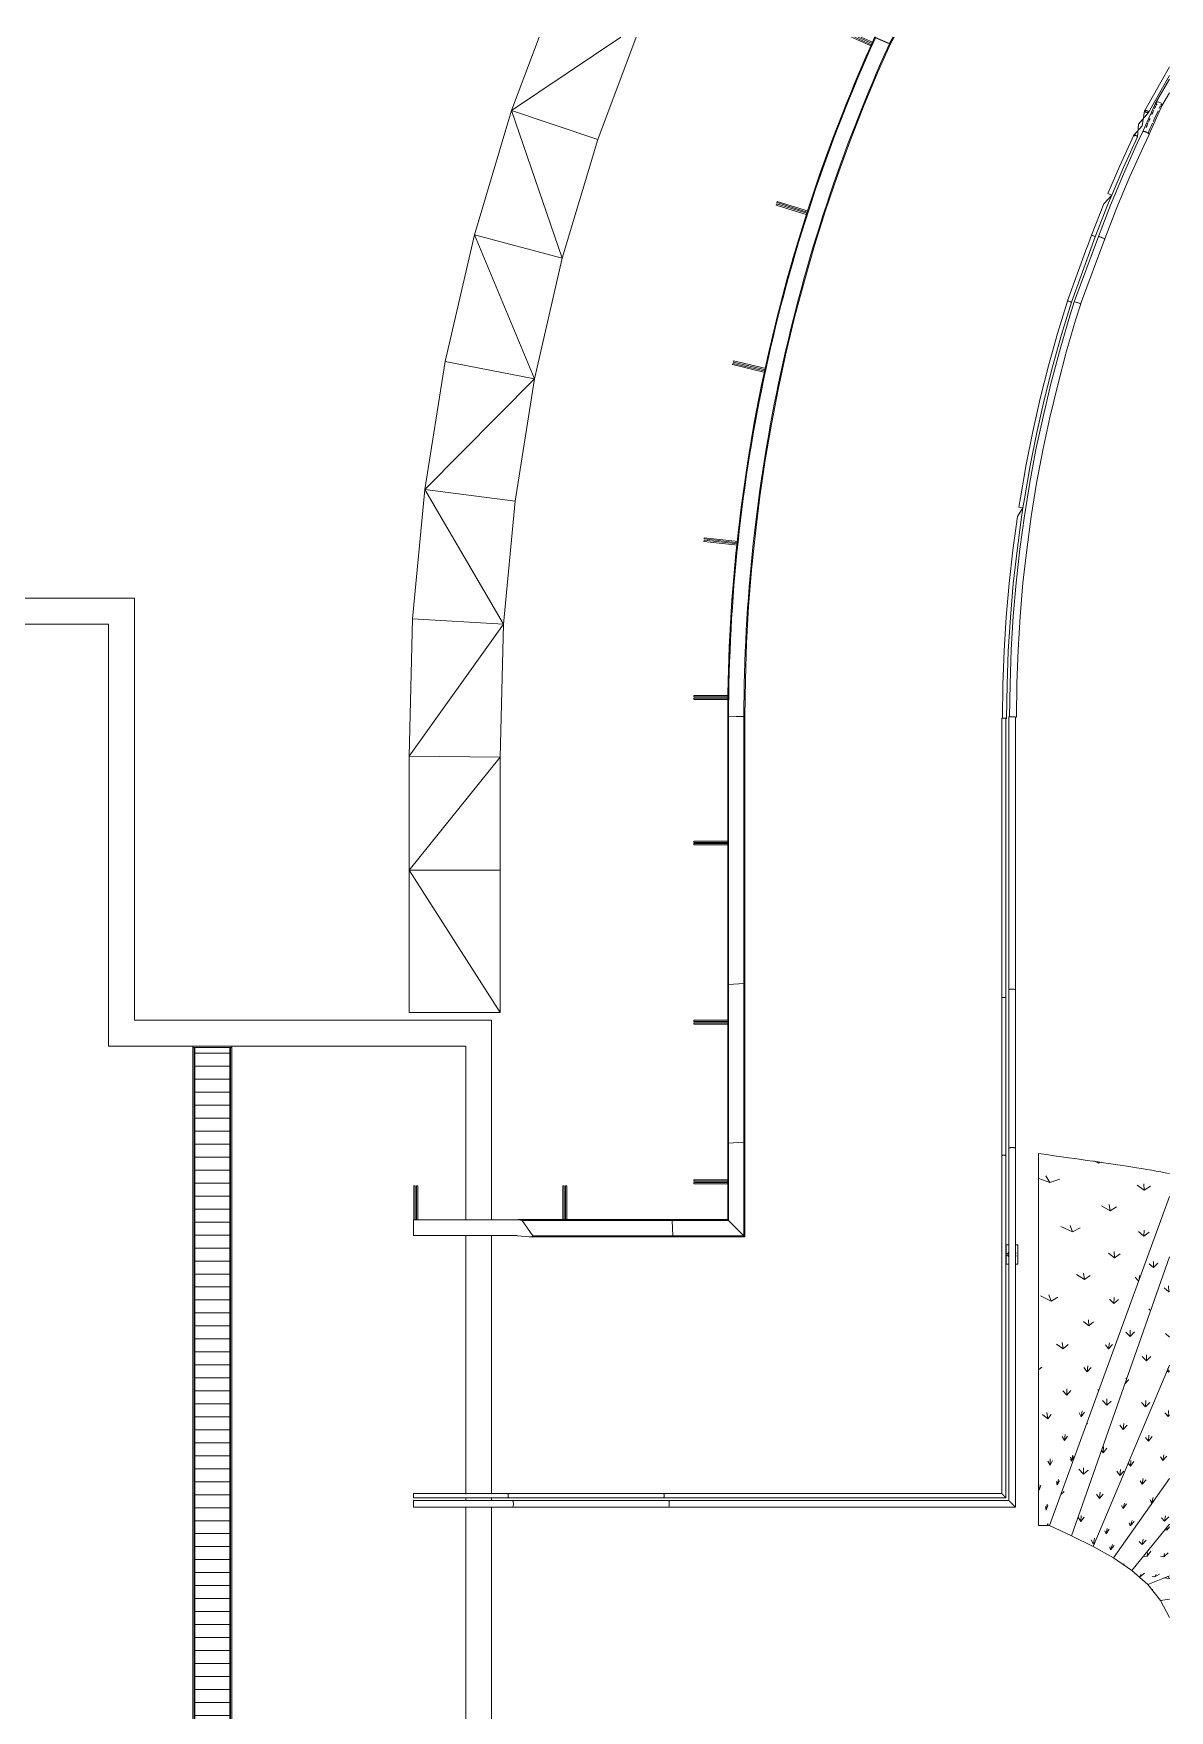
# Model space of a CAD drawing. Header units: millimetres. Extents: x 35540 to 832230, y -10956 to 416550.
# Drawn here: x 164261 to 173004, y 43591 to 56507 of the extents above; entities that cross this region are included whole.
import ezdxf

# ---------------------------------------------------------------- set-up
doc = ezdxf.new("R2010")
doc.units = ezdxf.units.MM
for name, color, linetype, lineweight in [('A-FLOR', 192, 'Continuous', 5), ('A-FLOR-HRAL', 11, 'Continuous', 5), ('A-FLOR-PATT', 8, 'Continuous', 5), ('A-WALL', 113, 'Continuous', 5), ('Q-CASE', 31, 'Continuous', 5)]:
    doc.layers.add(name, color=color, linetype=linetype, lineweight=lineweight)

# ---------------------------------------------------------------- blocks, each defined once
blk = doc.blocks.new('DLN-Surface Channel-S1 - 300x150 _WD_-15637421-1_F U_F_A_')
at = {"layer": 'Q-CASE'}
h = blk.add_hatch(dxfattribs=at)
h.set_pattern_fill('FP_19', color=256, style=0, pattern_type=2)
h.set_pattern_definition([(270, (73747.67, 609.6), (100, 6e-15), [])])
h.paths.add_polyline_path([(21565, -135), (21565, 135), (-21565, 135), (-21565, -135), (20937, -135)], flags=0)
for p, q in [((-21565, 150), (-21565, -150)), ((-21565, 140), (-21565, 150)), ((-21565, 140), (21565, 140)), ((-21565, -135), (-21565, 135)), ((21565, 135), (-21565, 135)), ((-21565, -135), (21565, -135)), ((-21565, -150), (-21565, -140)), ((21565, -140), (-21565, -140))]:
    blk.add_line(p, q, dxfattribs=at)
blk = doc.blocks.new('Railing - Railing-17981983-1_F U_F_A_')
at = {"layer": 'Q-CASE'}
for p, q in [((-30, -600), (40, -600)), ((-30, -600), (-30, -621)), ((30, -621), (30, -615)), ((30, -615), (40, -615)), ((40, -621), (40, -597)), ((50, -597), (50, -621)), ((50, -600), (120, -600)), ((50, -615), (60, -615)), ((60, -615), (60, -621)), ((120, -600), (120, -621)), ((-30, -670), (-30, -690)), ((120, -690), (-30, -690)), ((40, -675), (30, -675)), ((60, -675), (50, -675)), ((120, -670), (120, -690))]:
    blk.add_line(p, q, dxfattribs=at)
blk = doc.blocks.new('Casework 10 - Casework 10-17982864-1_F U_F_A_')
at = {"layer": 'Q-CASE'}
for p, q in [((99256, 56250), (99066, 55914)), ((99151, 55975), (99256, 56155)), ((99051, 55752), (99152, 55977)), ((99099, 55731), (99199, 55955)), ((99156, 55961), (99162, 55960)), ((99197, 55950), (99256, 56051)), ((99018, 55810), (99010, 55712)), ((99018, 55810), (99094, 55900)), ((99047, 55797), (99065, 55913)), ((98981, 55725), (99047, 55797)), ((98783, 55276), (98812, 55263)), ((98523, 54441), (98709, 54944)), ((98572, 54422), (98758, 54926)), ((98622, 54861), (98656, 54954)), ((98652, 54850), (98685, 54942)), ((98472, 54449), (98621, 54860)), ((98502, 54438), (98651, 54849)), ((98525, 54441), (98524, 54440)), ((98097, 52858), (98129, 52853)), ((97966, 51233), (97966, 49078)), ((97998, 49078), (97998, 51233)), ((98019, 51243), (98019, 49140)), ((98072, 49140), (98072, 51243)), ((98019, 49140), (98019, 47920)), ((98072, 47920), (98072, 49140)), ((97966, 49078), (97966, 47863)), ((97998, 47863), (97998, 49078)), ((97966, 47863), (97966, 45261)), ((97998, 45229), (97998, 47863)), ((98019, 47920), (98019, 45208)), ((98072, 45156), (98072, 47920)), ((94164, 45261), (93439, 45261)), ((93439, 45229), (93439, 45261)), ((93439, 45229), (94164, 45229)), ((95364, 45261), (94164, 45261)), ((94164, 45229), (95364, 45229)), ((97966, 45261), (95364, 45261)), ((95364, 45229), (97998, 45229)), ((94202, 45208), (93439, 45208)), ((93439, 45156), (93439, 45208)), ((93439, 45156), (94202, 45156)), ((95402, 45208), (94202, 45208)), ((94202, 45156), (95402, 45156)), ((98019, 45208), (95402, 45208)), ((95402, 45156), (98072, 45156))]:
    blk.add_line(p, q, dxfattribs=at)
at = {"layer": 'Q-CASE', "flags": 128}
for points in [[(99256, 56185), (99094, 55900), (99094, 55899)], [(99164, 55979), (99153, 55978), (99150, 55971), (99156, 55961)], [(99184, 55947), (99194, 55948), (99197, 55954), (99191, 55964)], [(99083, 55913), (99072, 55917), (99066, 55914), (99068, 55908), (99077, 55900)], [(99080, 55899), (99087, 55897), (99094, 55899), (99092, 55906), (99087, 55911)], [(98709, 54944), (98803, 55186), (98903, 55425), (99009, 55662), (99052, 55752)], [(98758, 54926), (98852, 55167), (98952, 55405), (99058, 55641), (99099, 55730)], [(98981, 55725), (98874, 55489), (98783, 55276)], [(99010, 55712), (98903, 55476), (98812, 55263)], [(98656, 54954), (98750, 55196), (98812, 55263)], [(98685, 54942), (98780, 55184), (98812, 55263)], [(98026, 51242), (98029, 51501), (98038, 51760), (98054, 52019), (98077, 52277), (98105, 52535), (98140, 52792), (98182, 53048), (98229, 53302), (98283, 53556), (98343, 53808), (98410, 54059), (98482, 54308), (98523, 54441)], [(98078, 51242), (98081, 51500), (98091, 51759), (98107, 52017), (98129, 52275), (98158, 52531), (98193, 52788), (98234, 53043), (98282, 53297), (98336, 53550), (98396, 53802), (98462, 54052), (98534, 54300), (98573, 54425)], [(98471, 54447), (98395, 54198), (98326, 53948), (98262, 53696), (98205, 53442), (98153, 53187), (98109, 52931), (98097, 52858)], [(98502, 54437), (98426, 54189), (98356, 53939), (98293, 53687), (98236, 53434), (98185, 53179), (98140, 52924), (98129, 52853)], [(98472, 54449), (98477, 54447), (98487, 54443), (98498, 54439), (98502, 54438)], [(98502, 54438), (98498, 54440), (98487, 54444), (98477, 54448), (98472, 54449)], [(97971, 51232), (97974, 51492), (97984, 51752), (98000, 52011), (98022, 52270), (98051, 52528), (98086, 52786), (98129, 52853)], [(98003, 51232), (98006, 51492), (98016, 51751), (98032, 52010), (98054, 52268), (98083, 52526), (98118, 52783), (98129, 52853)]]:
    blk.add_lwpolyline(points, dxfattribs=at)
at = {"layer": 'Q-CASE'}
for centre, major_axis, ratio, start_param, end_param in [((99176, 55966), (-23.8, 11), 0.447129, 5.466905, 6.216604), ((99176, 55966), (-23.8, 11), 0.447129, 0.683117, 0.933017), ((99176, 55966), (-23.8, 11), 0.447129, 4.217406, 5.217005), ((99176, 55966), (-23.8, 11), 0.447129, 2.967908, 3.967507), ((99080, 55907), (-14.5, 6.7), 0.447129, 0.004817, 1.575613), ((99080, 55907), (-14.5, 6.7), 0.447129, 3.931807, 6.288002), ((99080, 55907), (-12.7, 5.9), 0.447129, 0.004817, 1.575613), ((99080, 55907), (-12.7, 5.9), 0.447129, 5.764403, 6.288002), ((99080, 55907), (-12.7, 5.9), 0.447129, 4.979005, 5.502604), ((99080, 55907), (-12.7, 5.9), 0.447129, 1.837412, 2.62281), ((99080, 55907), (-14.5, 6.7), 0.447129, 1.837412, 2.88461), ((99080, 55907), (-14.5, 6.7), 0.447129, 3.146409, 3.670008), ((99080, 55907), (-14.5, 6.7), 0.447129, 3.141652, 3.146409), ((98671, 54948), (-15, 5.6), 0.047455, 0.000531, 0.783854), ((98671, 54948), (-15, 5.6), 0.047455, 6.283166, 6.805231), ((98671, 54948), (-15, 5.6), 0.047455, 3.141573, 6.281633), ((98671, 54948), (-13.1, 4.9), 0.047455, 6.283105, 6.543432), ((98671, 54948), (-15, 5.6), 0.047455, 4.710836, 5.496226), ((98671, 54948), (-15, 5.6), 0.047455, 3.925447, 4.710835), ((98671, 54948), (-15, 5.6), 0.047455, 2.354633, 3.140023), ((98671, 54948), (-15, 5.6), 0.047455, 2.354642, 3.14004), ((98671, 54948), (-13.1, 4.9), 0.047455, 2.616441, 3.14004), ((98671, 54948), (-13.1, 4.9), 0.047455, 3.141512, 3.401839), ((98733, 54935), (-24.5, 9.2), 0.047455, 5.960386, 6.585162), ((98733, 54935), (-24.6, 9.2), 0.047455, 5.460535, 6.460134), ((98733, 54935), (-24.5, 9.2), 0.047455, 5.361145, 5.854326), ((98733, 54935), (-24.6, 9.2), 0.047455, 4.211037, 5.210636), ((98733, 54935), (-24.5, 9.2), 0.047455, 4.710836, 5.023224), ((98733, 54935), (-24.5, 9.2), 0.047455, 4.398449, 4.710831), ((98733, 54935), (-24.5, 9.2), 0.047455, 2.836511, 4.060527), ((98733, 54935), (-24.6, 9.2), 0.047455, 2.961538, 3.961137), ((98487, 54442), (-15.2, 4.9), 0.047453, 0.007322, 0.530921), ((98487, 54442), (-15.2, 4.9), 0.047453, 3.148915, 6.283274), ((98487, 54442), (-15.2, 4.9), 0.047453, 2.625316, 3.141681), ((98548, 54433), (-25, 8), 0.047453, 5.46941, 6.469009), ((98548, 54433), (-25, 8), 0.047453, 4.219912, 5.21951), ((98548, 54433), (-25, 8), 0.047453, 3.220313, 3.970012), ((97982, 51233), (16, 0), 0.048181, 1.308997, 3.141593), ((97987, 51232), (-16, 0), 0.047433, 3.141504, 4.966866), ((97987, 51232), (-14, 0), 0.047433, 3.141504, 3.919669), ((97987, 51232), (-16, 0), 0.047433, 2.348872, 3.134271), ((97987, 51232), (-14, 0), 0.047433, 2.610672, 3.134271), ((98045, 51243), (26.2, 0), 0.048181, 1.570796, 3.141593), ((98052, 51242), (-26.2, 0), 0.047433, 2.45597, 4.954967)]:
    blk.add_ellipse(centre, major_axis=major_axis, ratio=ratio, start_param=start_param, end_param=end_param, dxfattribs=at)
for points in [[(99157, 55964), (99152, 55952), (99146, 55940), (99141, 55928)], [(99177, 55931), (99180, 55938), (99183, 55944), (99186, 55951)], [(99091, 55817), (99086, 55805), (99081, 55794), (99076, 55782)], [(99092, 55740), (99103, 55766), (99114, 55792), (99126, 55818)], [(99107, 55852), (99103, 55843), (99098, 55833), (99094, 55824)], [(99135, 55916), (99130, 55904), (99125, 55893), (99120, 55882)], [(99007, 55716), (99008, 55715), (99010, 55713), (99010, 55712), (99010, 55712)], [(99007, 55712), (99007, 55712), (99008, 55712), (99008, 55713)], [(99008, 55712), (99008, 55712), (99007, 55712), (99007, 55712)], [(99008, 55713), (99008, 55713), (99008, 55713), (99008, 55714)], [(99008, 55714), (99008, 55713), (99008, 55713), (99008, 55712)]]:
    blk.add_open_spline(points, degree=3, dxfattribs=at)
for points, knots in [([(99130, 55827), (99132, 55831), (99145, 55860), (99158, 55889), (99169, 55913)], [-0.5631908, -0.5631908, -0.5631908, -0.5631908, -0.5, -0.1715966, -0.1715966, -0.1715966, -0.1715966]), ([(98984, 55720), (98983, 55720), (98982, 55722), (98981, 55723), (98980, 55724), (98981, 55725)], [-0.2572362, -0.2572362, -0.2572362, -0.2572362, -0.2222222, -0.1111111, 0, 0, 0, 0]), ([(98981, 55725), (98981, 55725), (98982, 55726), (98984, 55726), (98986, 55726), (98987, 55725), (98988, 55725), (98990, 55725), (98993, 55724), (98996, 55723), (98998, 55722), (98999, 55721), (98999, 55721)], [-1, -1, -1, -1, -0.8611111, -0.7916667, -0.7569444, -0.7222222, -0.6875, -0.6527778, -0.5833333, -0.5138889, -0.4791667, -0.4444444, -0.4444444, -0.4444444, -0.4444444]), ([(99010, 55712), (99010, 55712), (99010, 55713), (99008, 55715), (99007, 55716), (99006, 55717), (99005, 55718), (99003, 55719), (99001, 55720), (98999, 55721), (98998, 55722), (98996, 55722), (98994, 55723), (98992, 55724), (98989, 55725), (98987, 55725), (98984, 55726), (98982, 55726), (98981, 55725), (98981, 55725)], [-1, -1, -1, -1, -0.8611111, -0.7916667, -0.7569444, -0.7222222, -0.6875, -0.6527778, -0.5833333, -0.5486111, -0.5138889, -0.4791667, -0.4444444, -0.3888889, -0.3333333, -0.2777778, -0.2222222, -0.1111111, -0.0006998, -0.0006998, -0.0006998, -0.0006998]), ([(98981, 55725), (98981, 55724), (98981, 55723), (98982, 55721), (98983, 55721), (98984, 55720), (98984, 55720)], [-1, -1, -1, -1, -0.8611111, -0.7916667, -0.7569444, -0.7482606, -0.7482606, -0.7482606, -0.7482606]), ([(98990, 55724), (98989, 55724), (98988, 55725), (98986, 55725), (98983, 55725), (98983, 55724), (98982, 55724)], [-0.3333333, -0.3333333, -0.3333333, -0.3333333, -0.2777778, -0.2222222, -0.1111111, 0, 0, 0, 0]), ([(98982, 55724), (98982, 55724), (98982, 55723), (98984, 55721), (98985, 55720), (98986, 55720), (98987, 55719), (98987, 55719), (98987, 55718)], [-1, -1, -1, -1, -0.8611111, -0.7916667, -0.7569444, -0.7222222, -0.6875, -0.6666667, -0.6666667, -0.6666667, -0.6666667]), ([(98988, 55718), (98987, 55719), (98986, 55719), (98984, 55721), (98983, 55723), (98982, 55724), (98983, 55724)], [-0.3333333, -0.3333333, -0.3333333, -0.3333333, -0.2777778, -0.2222222, -0.1111111, 0, 0, 0, 0]), ([(98983, 55724), (98983, 55724), (98984, 55725), (98986, 55725), (98987, 55725), (98988, 55724), (98989, 55724), (98990, 55724), (98990, 55724)], [-0.9993286, -0.9993286, -0.9993286, -0.9993286, -0.8611111, -0.7916667, -0.7569444, -0.7222222, -0.6875, -0.6666667, -0.6666667, -0.6666667, -0.6666667]), ([(99010, 55712), (99009, 55711), (99008, 55711), (99006, 55711), (99005, 55711), (99005, 55711)], [-1, -1, -1, -1, -0.8611111, -0.7916667, -0.7777778, -0.7777778, -0.7777778, -0.7777778]), ([(99005, 55711), (99007, 55711), (99009, 55711), (99010, 55711), (99010, 55712)], [-0.2222222, -0.2222222, -0.2222222, -0.2222222, -0.1111111, -0.0007004, -0.0007004, -0.0007004, -0.0007004]), ([(99051, 55752), (99051, 55752), (99052, 55753), (99053, 55754), (99055, 55754), (99058, 55754), (99060, 55753), (99064, 55753), (99067, 55752), (99070, 55751), (99073, 55750), (99076, 55748), (99080, 55747), (99083, 55745), (99084, 55745), (99085, 55744)], [-0.8149256, -0.8149256, -0.8149256, -0.8149256, -0.7916667, -0.7569444, -0.7222222, -0.6875, -0.6527778, -0.6180556, -0.5833333, -0.5659722, -0.5486111, -0.5138889, -0.4791667, -0.4618056, -0.4444444, -0.4444444, -0.4444444, -0.4444444]), ([(99072, 55750), (99071, 55751), (99068, 55751), (99065, 55752), (99062, 55753), (99060, 55753), (99057, 55754), (99055, 55754), (99054, 55753), (99053, 55753), (99053, 55753)], [-0.4443623, -0.4443623, -0.4443623, -0.4443623, -0.4166667, -0.3888889, -0.3611111, -0.3333333, -0.3055556, -0.2777778, -0.25, -0.2222222, -0.2222222, -0.2222222, -0.2222222]), ([(99085, 55744), (99084, 55744), (99083, 55745), (99080, 55747), (99076, 55748), (99074, 55749), (99072, 55750), (99072, 55750)], [-0.5528054, -0.5528054, -0.5528054, -0.5528054, -0.5486111, -0.5138889, -0.4791667, -0.4618056, -0.4444444, -0.4444444, -0.4444444, -0.4444444]), ([(99100, 55732), (99099, 55732), (99099, 55733), (99098, 55734), (99097, 55736), (99094, 55738), (99091, 55740), (99088, 55742), (99086, 55743), (99085, 55744), (99085, 55744)], [-0.7777778, -0.7777778, -0.7777778, -0.7777778, -0.7569444, -0.7222222, -0.6875, -0.6527778, -0.6180556, -0.5833333, -0.5659722, -0.5555556, -0.5555556, -0.5555556, -0.5555556]), ([(98019, 49140), (98019, 49140), (98019, 49141), (98020, 49142), (98023, 49144), (98027, 49145), (98033, 49146), (98039, 49147), (98048, 49147), (98058, 49147), (98066, 49144), (98069, 49143), (98071, 49142), (98071, 49141), (98071, 49140), (98072, 49140), (98072, 49140), (98072, 49140)], [0.1857146, 0.1857146, 0.1857146, 0.1857146, 0.2, 0.25, 0.3, 0.35, 0.4, 0.45, 0.5, 0.6, 0.7, 0.7375, 0.75625, 0.775, 0.79375, 0.8125, 0.8142854, 0.8142854, 0.8142854, 0.8142854]), ([(97966, 49078), (97966, 49079), (97967, 49080), (97968, 49081), (97971, 49082), (97975, 49083), (97982, 49083), (97989, 49083), (97994, 49082), (97996, 49081), (97998, 49080), (97998, 49079), (97998, 49078)], [0, 0, 0, 0, 0.083333, 0.166667, 0.25, 0.333333, 0.5, 0.666667, 0.75, 0.833333, 0.916667, 1, 1, 1, 1]), ([(98019, 47920), (98019, 47920), (98019, 47921), (98020, 47922), (98023, 47924), (98027, 47925), (98033, 47926), (98039, 47927), (98048, 47927), (98056, 47926), (98063, 47925), (98067, 47924), (98069, 47923), (98071, 47922), (98071, 47921), (98071, 47920), (98072, 47920), (98072, 47920), (98072, 47920)], [0.1857146, 0.1857146, 0.1857146, 0.1857146, 0.2, 0.25, 0.3, 0.35, 0.4, 0.45, 0.5, 0.6, 0.65, 0.7, 0.7375, 0.75625, 0.775, 0.79375, 0.8125, 0.8142854, 0.8142854, 0.8142854, 0.8142854]), ([(97966, 47863), (97966, 47863), (97967, 47864), (97968, 47865), (97971, 47866), (97975, 47867), (97982, 47868), (97989, 47867), (97994, 47866), (97996, 47865), (97998, 47864), (97998, 47863), (97998, 47863)], [0, 0, 0, 0, 0.083333, 0.166667, 0.25, 0.333333, 0.5, 0.666667, 0.75, 0.833333, 0.916667, 1, 1, 1, 1]), ([(94164, 45261), (94164, 45261), (94164, 45261), (94165, 45259), (94166, 45256), (94166, 45252), (94167, 45245), (94166, 45237), (94165, 45231), (94164, 45229), (94164, 45229), (94164, 45229)], [0, 0, 0, 0, 0.083333, 0.166667, 0.25, 0.333333, 0.5, 0.666667, 0.833333, 0.916667, 1, 1, 1, 1]), ([(95364, 45261), (95364, 45261), (95364, 45261), (95365, 45259), (95366, 45256), (95366, 45252), (95367, 45245), (95366, 45237), (95365, 45231), (95364, 45229), (95364, 45229), (95364, 45229)], [0, 0, 0, 0, 0.083333, 0.166667, 0.25, 0.333333, 0.5, 0.666667, 0.833333, 0.916667, 1, 1, 1, 1]), ([(97998, 45229), (97998, 45229), (97998, 45229), (97997, 45230), (97996, 45231), (97995, 45232), (97994, 45233), (97993, 45234), (97992, 45235), (97991, 45236), (97990, 45237), (97989, 45238), (97988, 45239), (97987, 45240), (97986, 45241), (97985, 45242), (97984, 45243), (97983, 45244), (97982, 45245), (97981, 45246), (97980, 45247), (97979, 45248), (97978, 45249), (97977, 45250), (97976, 45251), (97975, 45252), (97974, 45253), (97973, 45254), (97972, 45255), (97971, 45256), (97970, 45257), (97969, 45258), (97968, 45259), (97967, 45260), (97966, 45261), (97966, 45261), (97966, 45261)], [-1, -1, -1, -1, -0.916667, -0.875, -0.833333, -0.791667, -0.770833, -0.75, -0.708333, -0.6875, -0.666667, -0.645833, -0.625, -0.604167, -0.583333, -0.5625, -0.541667, -0.520833, -0.5, -0.479167, -0.458333, -0.4375, -0.416667, -0.395833, -0.375, -0.354167, -0.333333, -0.3125, -0.291667, -0.25, -0.229167, -0.208333, -0.166667, -0.125, -0.083333, 0, 0, 0, 0]), ([(94202, 45208), (94202, 45208), (94203, 45207), (94204, 45204), (94205, 45200), (94206, 45193), (94207, 45182), (94206, 45169), (94204, 45160), (94203, 45156), (94202, 45156), (94202, 45156)], [0.2, 0.2, 0.2, 0.2, 0.25, 0.3, 0.35, 0.4, 0.5, 0.6, 0.7, 0.775, 0.8, 0.8, 0.8, 0.8]), ([(95402, 45208), (95402, 45208), (95402, 45208), (95403, 45207), (95404, 45204), (95405, 45200), (95406, 45193), (95407, 45182), (95406, 45169), (95404, 45160), (95403, 45156), (95402, 45156), (95402, 45156), (95402, 45156)], [0.1857146, 0.1857146, 0.1857146, 0.1857146, 0.2, 0.25, 0.3, 0.35, 0.4, 0.5, 0.6, 0.7, 0.775, 0.8125, 0.8142854, 0.8142854, 0.8142854, 0.8142854]), ([(98072, 45156), (98072, 45156), (98071, 45156), (98071, 45156), (98069, 45158), (98067, 45160), (98066, 45162), (98063, 45164), (98061, 45166), (98059, 45168), (98057, 45170), (98055, 45172), (98052, 45175), (98049, 45178), (98045, 45182), (98042, 45185), (98039, 45188), (98036, 45191), (98033, 45194), (98031, 45196), (98030, 45198), (98027, 45200), (98025, 45202), (98023, 45204), (98022, 45205), (98020, 45207), (98019, 45208), (98019, 45208), (98019, 45208)], [-0.8142854, -0.8142854, -0.8142854, -0.8142854, -0.8, -0.75, -0.725, -0.7, -0.675, -0.65, -0.625, -0.6125, -0.6, -0.575, -0.55, -0.525, -0.5, -0.475, -0.45, -0.425, -0.4, -0.3875, -0.375, -0.35, -0.325, -0.3, -0.275, -0.25, -0.2, -0.1857146, -0.1857146, -0.1857146, -0.1857146])]:
    blk.add_open_spline(points, degree=3, knots=knots, dxfattribs=at)
blk = doc.blocks.new('Railings 58 - Railings 95-17990512-1_F U_F_A_')
at = {"layer": 'A-FLOR-HRAL'}
for p, q in [((96986, 56477), (96988, 56480)), ((96989, 56480), (96986, 56476)), ((96986, 56476), (96987, 56473)), ((96988, 56480), (96987, 56477)), ((96991, 56480), (96987, 56473)), ((96989, 56476), (96987, 56477)), ((96990, 56480), (96988, 56478)), ((96988, 56470), (96989, 56469)), ((96993, 56475), (97101, 56428)), ((96996, 56480), (96994, 56477)), ((97102, 56430), (96994, 56477)), ((97129, 56480), (97102, 56430)), ((97133, 56480), (97105, 56428)), ((97137, 56480), (97106, 56424)), ((97135, 56480), (97106, 56426)), ((97107, 56424), (97137, 56480)), ((97137, 56480), (97107, 56425)), ((97097, 56419), (97106, 56424)), ((97107, 56424), (97100, 56426)), ((95857, 51245), (95857, 49179)), ((95858, 51244), (95857, 51245)), ((95857, 51245), (95857, 49179)), ((95863, 51245), (95981, 51246)), ((95863, 51245), (95863, 49182)), ((95988, 51246), (95981, 51245)), ((95981, 51246), (95981, 49191)), ((95988, 49189), (95988, 51246)), ((95857, 49179), (95857, 47957)), ((95857, 49179), (95857, 47956)), ((95857, 49179), (95858, 49177)), ((95981, 49191), (95863, 49182)), ((95863, 49182), (95863, 47959)), ((95981, 49191), (95981, 47967)), ((95981, 49181), (95988, 49188)), ((95988, 47965), (95988, 49189)), ((95857, 47957), (95857, 47371)), ((95858, 47954), (95857, 47956)), ((95857, 47956), (95857, 47370)), ((95863, 47959), (95981, 47967)), ((95863, 47959), (95863, 47364)), ((95981, 47967), (95981, 47246)), ((95988, 47965), (95981, 47958)), ((95988, 47239), (95988, 47965)), ((93439, 47249), (93439, 47369)), ((93439, 47369), (94225, 47369)), ((94225, 47369), (94236, 47370)), ((95426, 47371), (94243, 47371)), ((95426, 47370), (94248, 47370)), ((94355, 47246), (94273, 47364)), ((95428, 47364), (94273, 47364)), ((95426, 47370), (95424, 47369)), ((95857, 47371), (95426, 47371)), ((95857, 47370), (95426, 47370)), ((95433, 47246), (95428, 47364)), ((95863, 47364), (95428, 47364)), ((95857, 47370), (95858, 47369)), ((95981, 47246), (95863, 47364)), ((93439, 47249), (94225, 47249)), ((94241, 47247), (94329, 47239)), ((94335, 47239), (95432, 47239)), ((95433, 47246), (94355, 47246)), ((95427, 47246), (95431, 47239)), ((95432, 47239), (95988, 47239)), ((95981, 47246), (95433, 47246)), ((95981, 47246), (95988, 47239))]:
    blk.add_line(p, q, dxfattribs=at)
at = {"layer": 'A-FLOR-HRAL', "flags": 128}
for points in [[(95857, 51245), (95860, 51529), (95869, 51814), (95886, 52098), (95908, 52382), (95937, 52665), (95972, 52947), (96013, 53229), (96061, 53510), (96115, 53789), (96175, 54067), (96242, 54344), (96315, 54620), (96393, 54893), (96478, 55165), (96569, 55435), (96666, 55702), (96770, 55968), (96878, 56231), (96987, 56477)], [(96987, 56477), (96986, 56476), (96986, 56476)], [(96988, 56478), (96987, 56478), (96987, 56477)], [(96987, 56473), (96987, 56472), (96988, 56470)], [(96991, 56478), (96990, 56478), (96988, 56478)], [(96994, 56477), (96992, 56477), (96991, 56478)], [(95988, 51246), (95992, 51529), (96001, 51812), (96017, 52095), (96040, 52377), (96069, 52659), (96104, 52940), (96145, 53220), (96193, 53499), (96247, 53777), (96307, 54054), (96374, 54329), (96446, 54603), (96525, 54875), (96610, 55145), (96701, 55414), (96798, 55680), (96901, 55944), (97010, 56205), (97107, 56424)], [(97105, 56428), (97103, 56429), (97102, 56430)], [(97106, 56426), (97105, 56427), (97105, 56428)], [(97107, 56425), (97107, 56426), (97106, 56426)], [(97106, 56424), (97107, 56424), (97107, 56425)], [(96150, 53916), (96150, 53916), (96150, 53916), (96150, 53916), (96150, 53916), (96150, 53915), (96150, 53915), (96150, 53915), (96150, 53915), (96150, 53915), (96150, 53915), (96150, 53915), (96150, 53915), (96150, 53915), (96150, 53915), (96150, 53915), (96150, 53915)], [(95858, 51244), (95858, 51244), (95857, 51245)], [(95863, 51245), (95922, 51246), (95981, 51246)], [(95988, 51246), (95984, 51245), (95980, 51245)]]:
    blk.add_lwpolyline(points, dxfattribs=at)
at = {"layer": 'A-FLOR-HRAL'}
for points, knots in [([(96987, 56477), (96814, 56095), (96506, 55313), (96146, 54043), (95912, 52683), (95857, 51724), (95857, 51245)], [-1, -1, -1, -1, -0.766667, -0.533333, -0.266667, 0, 0, 0, 0]), ([(95864, 51244), (95863, 51244), (95862, 51244), (95861, 51244), (95861, 51244)], [0.25, 0.25, 0.25, 0.25, 0.5, 1, 1, 1, 1]), ([(95861, 49176), (95861, 49175), (95862, 49175), (95863, 49175), (95864, 49175)], [0, 0, 0, 0, 0.5, 0.75, 0.75, 0.75, 0.75]), ([(95864, 47953), (95863, 47953), (95862, 47953), (95861, 47953), (95861, 47953)], [-0.75, -0.75, -0.75, -0.75, -0.5, 0, 0, 0, 0]), ([(94273, 47364), (94273, 47364), (94272, 47364), (94272, 47365), (94271, 47365), (94271, 47365), (94271, 47366), (94270, 47366), (94270, 47366), (94269, 47366), (94269, 47367), (94268, 47367), (94268, 47367)], [0, 0, 0, 0, 0.166667, 0.25, 0.333333, 0.416667, 0.5, 0.583333, 0.666667, 0.75, 0.833333, 1, 1, 1, 1]), ([(95424, 47367), (95424, 47366), (95423, 47365), (95423, 47364), (95423, 47364)], [0, 0, 0, 0, 0.5, 0.75, 0.75, 0.75, 0.75]), ([(94354, 47243), (94355, 47243), (94355, 47243), (94355, 47244), (94355, 47244), (94355, 47244), (94355, 47245), (94355, 47245), (94355, 47245), (94355, 47246), (94355, 47246)], [0, 0, 0, 0, 0.333333, 0.416667, 0.5, 0.583333, 0.666667, 0.75, 0.833333, 1, 1, 1, 1])]:
    blk.add_open_spline(points, degree=3, knots=knots, dxfattribs=at)
for points in [[(96993, 56475), (96808, 56066), (96481, 55227), (96126, 53925), (95912, 52593), (95864, 51694), (95863, 51245)], [(96987, 56477), (96987, 56477), (96987, 56477), (96987, 56477), (96987, 56477)], [(96987, 56477), (96987, 56477), (96987, 56477), (96988, 56477), (96988, 56477)], [(96988, 56477), (96988, 56477), (96989, 56477), (96990, 56476), (96990, 56476)], [(96990, 56475), (96990, 56475), (96990, 56476), (96989, 56476), (96989, 56476), (96989, 56476)], [(96990, 56476), (96991, 56476), (96992, 56476), (96993, 56475), (96993, 56475)], [(96991, 56475), (96991, 56475), (96991, 56475), (96990, 56475)], [(97101, 56428), (96917, 56022), (96593, 55192), (96242, 53902), (96029, 52582), (95982, 51691), (95981, 51246)], [(97101, 56428), (97101, 56427), (97102, 56427), (97102, 56427), (97103, 56426), (97103, 56426)], [(97103, 56426), (97104, 56426), (97104, 56426), (97105, 56426), (97105, 56425), (97106, 56425)], [(97106, 56425), (97106, 56425), (97106, 56425), (97107, 56425), (97107, 56425), (97107, 56425)], [(97107, 56425), (97107, 56425), (97107, 56424), (97107, 56424)], [(97107, 56424), (97107, 56424), (97107, 56424), (97107, 56424)], [(95857, 51245), (95857, 51245), (95856, 51245), (95857, 51245), (95857, 51245)], [(95857, 51245), (95857, 51245), (95856, 51245), (95857, 51245), (95857, 51245)], [(95857, 51245), (95857, 51245), (95857, 51245), (95857, 51245), (95858, 51245)], [(95857, 51245), (95857, 51245), (95857, 51245), (95857, 51245), (95858, 51245)], [(95858, 51245), (95858, 51245), (95859, 51245), (95860, 51245), (95860, 51245)], [(95858, 51245), (95858, 51245), (95859, 51245), (95860, 51245), (95860, 51245)], [(95861, 51244), (95860, 51244), (95860, 51244), (95859, 51244), (95859, 51244), (95858, 51244)], [(95861, 51244), (95860, 51244), (95860, 51244), (95859, 51244), (95859, 51244), (95858, 51244)], [(95860, 51245), (95861, 51245), (95862, 51245), (95863, 51245), (95863, 51245)], [(95860, 51245), (95861, 51245), (95862, 51245), (95863, 51245), (95863, 51245)], [(95863, 51244), (95863, 51244), (95862, 51244), (95861, 51244), (95861, 51244), (95861, 51244)], [(95981, 51246), (95982, 51246), (95982, 51246), (95983, 51246), (95984, 51246), (95984, 51246)], [(95981, 51246), (95982, 51246), (95982, 51246), (95983, 51246), (95984, 51246), (95984, 51246)], [(95984, 51246), (95985, 51246), (95985, 51246), (95986, 51246), (95987, 51246), (95987, 51246)], [(95984, 51246), (95985, 51246), (95985, 51246), (95986, 51246), (95987, 51246), (95987, 51246)], [(95987, 51246), (95987, 51246), (95988, 51246), (95988, 51246), (95988, 51246)], [(95987, 51246), (95987, 51246), (95987, 51246), (95988, 51246), (95988, 51246), (95988, 51246)], [(95988, 51246), (95988, 51246), (95988, 51246), (95988, 51246), (95988, 51246)], [(95988, 51246), (95988, 51246), (95988, 51246), (95988, 51246), (95988, 51246)], [(95857, 49180), (95857, 49180), (95856, 49179), (95857, 49179), (95857, 49179)], [(95858, 49181), (95857, 49181), (95857, 49180), (95857, 49180), (95857, 49180)], [(95860, 49182), (95860, 49182), (95859, 49182), (95858, 49181), (95858, 49181)], [(95858, 49177), (95859, 49176), (95859, 49176), (95860, 49176), (95860, 49176), (95861, 49176)], [(95863, 49182), (95863, 49182), (95862, 49182), (95861, 49182), (95860, 49182)], [(95984, 49191), (95984, 49191), (95983, 49191), (95982, 49191), (95982, 49191), (95981, 49191)], [(95987, 49190), (95987, 49190), (95986, 49190), (95985, 49191), (95985, 49191), (95984, 49191)], [(95988, 49189), (95988, 49189), (95988, 49190), (95987, 49190), (95987, 49190), (95987, 49190)], [(95988, 49188), (95988, 49188), (95988, 49189), (95988, 49189), (95988, 49189)], [(95857, 47956), (95857, 47956), (95856, 47956), (95857, 47957), (95857, 47957)], [(95857, 47957), (95857, 47957), (95857, 47957), (95857, 47958), (95858, 47958)], [(95858, 47958), (95858, 47958), (95859, 47958), (95860, 47959), (95860, 47959)], [(95861, 47953), (95860, 47953), (95860, 47953), (95859, 47954), (95859, 47954), (95858, 47954)], [(95860, 47959), (95861, 47959), (95862, 47959), (95863, 47959), (95863, 47959)], [(95981, 47967), (95982, 47967), (95982, 47967), (95983, 47967), (95984, 47967), (95984, 47967)], [(95984, 47967), (95985, 47967), (95985, 47967), (95986, 47967), (95987, 47967), (95987, 47967)], [(95987, 47967), (95987, 47966), (95987, 47966), (95988, 47966), (95988, 47966), (95988, 47966)], [(95988, 47966), (95988, 47965), (95988, 47965), (95988, 47965), (95988, 47965)], [(94248, 47370), (94246, 47371), (94242, 47371), (94238, 47370), (94236, 47370)], [(94259, 47369), (94257, 47370), (94253, 47370), (94250, 47370), (94248, 47370)], [(94268, 47367), (94267, 47367), (94264, 47368), (94261, 47369), (94259, 47369)], [(95424, 47369), (95424, 47369), (95424, 47368), (95424, 47368), (95424, 47367), (95424, 47367)], [(95426, 47370), (95426, 47371), (95426, 47371), (95426, 47370), (95426, 47370)], [(95427, 47369), (95427, 47370), (95427, 47370), (95426, 47370), (95426, 47370)], [(95428, 47367), (95427, 47367), (95427, 47368), (95427, 47369), (95427, 47369)], [(95428, 47364), (95428, 47364), (95428, 47365), (95428, 47366), (95428, 47367)], [(95857, 47370), (95857, 47371), (95856, 47371), (95857, 47370), (95857, 47370)], [(95858, 47369), (95857, 47370), (95857, 47370), (95857, 47370), (95857, 47370)], [(95860, 47367), (95860, 47367), (95859, 47368), (95858, 47369), (95858, 47369)], [(95858, 47369), (95859, 47369), (95859, 47368), (95860, 47368), (95860, 47367), (95861, 47367)], [(95863, 47364), (95863, 47364), (95862, 47365), (95861, 47366), (95860, 47367)], [(95861, 47367), (95861, 47366), (95861, 47366), (95862, 47365), (95863, 47364), (95864, 47364)], [(94225, 47249), (94228, 47249), (94233, 47248), (94239, 47247), (94241, 47247)], [(94329, 47239), (94331, 47239), (94335, 47239), (94338, 47239), (94340, 47239)], [(94340, 47239), (94341, 47239), (94344, 47239), (94347, 47240), (94349, 47240)], [(94349, 47240), (94350, 47241), (94352, 47241), (94354, 47242), (94354, 47243)], [(95431, 47239), (95432, 47239), (95432, 47239), (95432, 47239), (95432, 47239)], [(95432, 47239), (95432, 47239), (95432, 47239), (95433, 47240), (95433, 47240), (95433, 47240)], [(95433, 47243), (95433, 47243), (95433, 47244), (95433, 47245), (95433, 47245), (95433, 47246)], [(95433, 47240), (95433, 47241), (95433, 47241), (95433, 47242), (95433, 47242), (95433, 47243)], [(95984, 47243), (95984, 47243), (95983, 47244), (95982, 47245), (95982, 47245), (95981, 47246)], [(95987, 47240), (95987, 47241), (95986, 47241), (95985, 47242), (95985, 47242), (95984, 47243)], [(95988, 47239), (95988, 47239), (95988, 47239), (95987, 47240), (95987, 47240), (95987, 47240)], [(95988, 47239), (95988, 47239), (95988, 47239), (95988, 47239)], [(95988, 47239), (95988, 47239), (95988, 47239), (95988, 47239)]]:
    blk.add_open_spline(points, degree=3, dxfattribs=at)
blk = doc.blocks.new('Railings 105 - Railings 37-17996493-1_F U_F_A_')
at = {"layer": 'A-FLOR-HRAL'}
for p, q in [((98346, 80256), (98176, 80256)), ((98198, 80266), (98346, 80266)), ((98345, 80276), (98221, 80276)), ((98243, 80286), (98345, 80286))]:
    blk.add_line(p, q, dxfattribs=at)
blk = doc.blocks.new('Railings 106 - Railings 37-17996706-1_F U_F_A_')
at = {"layer": 'A-FLOR-HRAL'}
for p, q in [((98095, 80286), (98362, 80286)), ((98095, 80276), (98095, 80286)), ((98362, 80276), (98095, 80276)), ((98095, 80266), (98362, 80266)), ((98095, 80256), (98095, 80266)), ((98362, 80256), (98095, 80256))]:
    blk.add_line(p, q, dxfattribs=at)
blk = doc.blocks.new('Railings 114 - Railings 37-17998487-1_F U_F_A_')
at = {"layer": 'A-FLOR-HRAL'}
for p, q in [((98095, 80286), (98356, 80286)), ((98095, 80276), (98095, 80286)), ((98356, 80276), (98095, 80276)), ((98095, 80266), (98356, 80266)), ((98095, 80256), (98095, 80266)), ((98357, 80256), (98095, 80256))]:
    blk.add_line(p, q, dxfattribs=at)
blk = doc.blocks.new('Railings 107 - Railings 37-17998625-1_F U_F_A_')
at = {"layer": 'A-FLOR-HRAL'}
for p, q in [((98095, 80286), (98347, 80286)), ((98095, 80276), (98095, 80286)), ((98347, 80276), (98095, 80276)), ((98095, 80266), (98347, 80266)), ((98095, 80256), (98095, 80266)), ((98347, 80256), (98095, 80256))]:
    blk.add_line(p, q, dxfattribs=at)
blk = doc.blocks.new('Railings 110 - Railings 37-17998700-1_F U_F_A_')
at = {"layer": 'A-FLOR-HRAL'}
for p, q in [((98095, 80286), (98354, 80286)), ((98095, 80276), (98095, 80286)), ((98354, 80276), (98095, 80276)), ((98095, 80266), (98353, 80266)), ((98095, 80256), (98095, 80266)), ((98354, 80256), (98095, 80256))]:
    blk.add_line(p, q, dxfattribs=at)
blk = doc.blocks.new('Railings 111 - Railings 37-17998787-1_F U_F_A_')
at = {"layer": 'A-FLOR-HRAL'}
for p, q in [((98095, 80286), (98357, 80286)), ((98095, 80276), (98095, 80286)), ((98356, 80276), (98095, 80276)), ((98095, 80266), (98356, 80266)), ((98095, 80256), (98095, 80266)), ((98357, 80256), (98095, 80256))]:
    blk.add_line(p, q, dxfattribs=at)
blk = doc.blocks.new('Railings 109 - Railings 37-17998862-1_F U_F_A_')
at = {"layer": 'A-FLOR-HRAL'}
for p, q in [((98095, 80286), (98363, 80286)), ((98095, 80276), (98095, 80286)), ((98363, 80276), (98095, 80276)), ((98095, 80266), (98363, 80266)), ((98095, 80256), (98095, 80266)), ((98363, 80256), (98095, 80256)), ((98363, 80286), (98363, 80276)), ((98363, 80266), (98363, 80256))]:
    blk.add_line(p, q, dxfattribs=at)
blk = doc.blocks.new('Railings 108 - Railings 37-17998937-1_F U_F_A_')
at = {"layer": 'A-FLOR-HRAL'}
for p, q in [((98095, 80286), (98362, 80286)), ((98095, 80276), (98095, 80286)), ((98362, 80276), (98095, 80276)), ((98095, 80266), (98362, 80266)), ((98095, 80256), (98095, 80266)), ((98362, 80256), (98095, 80256))]:
    blk.add_line(p, q, dxfattribs=at)
blk = doc.blocks.new('Railings 113 - Railings 37-17999146-1_F U_F_A_')
at = {"layer": 'A-FLOR-HRAL'}
for p, q in [((98095, 80286), (98362, 80286)), ((98095, 80276), (98095, 80286)), ((98362, 80276), (98095, 80276)), ((98095, 80266), (98362, 80266)), ((98095, 80256), (98095, 80266)), ((98362, 80256), (98095, 80256))]:
    blk.add_line(p, q, dxfattribs=at)
blk = doc.blocks.new('Railings 112 - Railings 37-18001219-1_F U_F_A_')
at = {"layer": 'A-FLOR-HRAL'}
for p, q in [((98095, 80286), (98362, 80286)), ((98095, 80276), (98095, 80286)), ((98362, 80276), (98095, 80276)), ((98095, 80266), (98362, 80266)), ((98095, 80256), (98095, 80266)), ((98362, 80256), (98095, 80256))]:
    blk.add_line(p, q, dxfattribs=at)
blk = doc.blocks.new('FP_47-1_F U_F_A_')
at = {"layer": 'A-FLOR-PATT'}
for p, q in [((98710, 47806), (98675, 47823)), ((98710, 47806), (98706, 47818)), ((98710, 47806), (98730, 47815)), ((98335, 47657), (98250, 47688)), ((98335, 47657), (98305, 47708)), ((98335, 47657), (98412, 47684)), ((99062, 47599), (99009, 47636)), ((99062, 47599), (99060, 47646)), ((99062, 47599), (99110, 47628)), ((98799, 47438), (98734, 47477)), ((98799, 47438), (98791, 47487)), ((98799, 47438), (98850, 47469)), ((98510, 47278), (98421, 47319)), ((98510, 47278), (98492, 47327)), ((98510, 47278), (98568, 47308)), ((99058, 47243), (99019, 47279)), ((99058, 47243), (99061, 47290)), ((99058, 47243), (99100, 47274)), ((98834, 47078), (98787, 47114)), ((98834, 47078), (98832, 47126)), ((98834, 47078), (98877, 47109)), ((98602, 46911), (98542, 46948)), ((98602, 46911), (98594, 46959)), ((98602, 46911), (98647, 46942)), ((99018, 46897), (98993, 46927)), ((99024, 46913), (99027, 46940)), ((98347, 46744), (98265, 46784)), ((98347, 46744), (98329, 46793)), ((98347, 46744), (98397, 46775)), ((98828, 46724), (98795, 46758)), ((98828, 46724), (98831, 46771)), ((98828, 46724), (98864, 46756)), ((98635, 46552), (98595, 46586)), ((98635, 46552), (98633, 46599)), ((98635, 46552), (98671, 46585)), ((98439, 46377), (98388, 46413)), ((98439, 46377), (98431, 46425)), ((98439, 46377), (98477, 46410)), ((98787, 46376), (98765, 46408)), ((98787, 46376), (98794, 46422)), ((98787, 46376), (98818, 46409)), ((98623, 46200), (98627, 46246)), ((98250, 46216), (98273, 46235)), ((98623, 46200), (98597, 46232)), ((98623, 46200), (98653, 46233)), ((98467, 46020), (98436, 46052)), ((98467, 46020), (98467, 46067)), ((98467, 46020), (98496, 46054)), ((98710, 46052), (98704, 46064)), ((98319, 45837), (98280, 45870)), ((98319, 45837), (98312, 45885)), ((98319, 45837), (98346, 45871)), ((98576, 45853), (98561, 45884)), ((98576, 45853), (98584, 45899)), ((98576, 45853), (98602, 45887)), ((98448, 45669), (98431, 45700)), ((98448, 45669), (98453, 45716)), ((98448, 45669), (98471, 45704)), ((98338, 45481), (98319, 45512)), ((98338, 45481), (98339, 45528)), ((98338, 45481), (98357, 45517)), ((98500, 45512), (98494, 45541)), ((98500, 45512), (98512, 45557)), ((98500, 45512), (98522, 45547)), ((98392, 45325), (98387, 45354)), ((98392, 45325), (98402, 45370)), ((98392, 45325), (98411, 45360)), ((98254, 45288), (98250, 45330)), ((98254, 45288), (98250, 45295)), ((98254, 45288), (98267, 45325)), ((98307, 45133), (98303, 45161)), ((98307, 45133), (98314, 45179)), ((98307, 45133), (98321, 45169)), ((98317, 45018), (98320, 45031)), ((98321, 45018), (98323, 45022))]:
    blk.add_line(p, q, dxfattribs=at)
blk = doc.blocks.new('FP_48-1_F U_F_A_')
at = {"layer": 'A-FLOR-PATT'}
for p, q in [((99133, 47002), (99100, 47032)), ((99133, 47002), (99133, 47048)), ((99133, 47002), (99166, 47036)), ((99111, 46671), (99097, 46684)), ((98954, 46472), (98920, 46505)), ((98954, 46472), (98954, 46519)), ((98954, 46472), (98987, 46506)), ((98926, 46144), (98920, 46150)), ((98774, 45942), (98774, 45990)), ((98774, 45942), (98740, 45977)), ((98774, 45942), (98808, 45974)), ((98617, 45797), (98626, 45804)), ((98596, 45410), (98560, 45448)), ((98596, 45410), (98595, 45459)), ((98596, 45410), (98630, 45441)), ((98420, 45255), (98446, 45278))]:
    blk.add_line(p, q, dxfattribs=at)
blk = doc.blocks.new('FP_49-1_F U_F_A_')
at = {"layer": 'A-FLOR-PATT'}
for p, q in [((99252, 46815), (99216, 46847)), ((99252, 46815), (99250, 46861)), ((99252, 46815), (99256, 46818)), ((99256, 46466), (99226, 46494)), ((99079, 46284), (99047, 46317)), ((99079, 46284), (99079, 46331)), ((99079, 46284), (99112, 46317)), ((98914, 46106), (98944, 46140)), ((98914, 46106), (98913, 46107)), ((98914, 46106), (98914, 46109)), ((99072, 45930), (99042, 45963)), ((99072, 45930), (99074, 45977)), ((99072, 45930), (99105, 45962)), ((98901, 45754), (98874, 45787)), ((98901, 45754), (98904, 45801)), ((98901, 45754), (98932, 45787)), ((98746, 45576), (98748, 45623)), ((98746, 45576), (98774, 45610)), ((98746, 45576), (98733, 45593)), ((98875, 45400), (98851, 45433)), ((98875, 45400), (98880, 45447)), ((98875, 45400), (98905, 45433)), ((98718, 45224), (98696, 45257)), ((98718, 45224), (98722, 45271)), ((98718, 45224), (98746, 45257)), ((98573, 45047), (98554, 45079)), ((98573, 45047), (98578, 45093)), ((98573, 45047), (98600, 45080)), ((98672, 44871), (98654, 44904)), ((98672, 44871), (98679, 44918)), ((98672, 44871), (98680, 44880))]:
    blk.add_line(p, q, dxfattribs=at)
blk = doc.blocks.new('FP_54-1_F U_F_A_')
at = {"layer": 'A-FLOR-PATT'}
for p, q in [((99248, 46196), (99237, 46206)), ((99248, 46196), (99245, 46227)), ((99248, 46196), (99256, 46206)), ((99246, 45855), (99220, 45884)), ((99246, 45855), (99248, 45900)), ((99246, 45855), (99256, 45867)), ((99095, 45666), (99073, 45693)), ((99095, 45666), (99098, 45711)), ((99095, 45666), (99122, 45702)), ((98956, 45473), (98939, 45496)), ((98956, 45473), (98960, 45517)), ((98956, 45473), (98981, 45509)), ((99206, 45515), (99187, 45545)), ((99206, 45515), (99214, 45560)), ((99206, 45515), (99237, 45549)), ((99047, 45333), (99030, 45360)), ((99047, 45333), (99055, 45377)), ((99047, 45333), (99076, 45368)), ((99118, 45188), (99107, 45216)), ((99118, 45188), (99132, 45231)), ((98900, 45145), (98888, 45170)), ((98900, 45145), (98910, 45188)), ((98900, 45145), (98926, 45181)), ((99118, 45188), (99134, 45204)), ((98768, 44951), (98759, 44974)), ((98768, 44951), (98778, 44993)), ((98768, 44951), (98792, 44987)), ((98955, 45012), (98946, 45036)), ((98955, 45012), (98970, 45053)), ((98955, 45012), (98985, 45045)), ((98803, 44827), (98798, 44850)), ((98803, 44827), (98818, 44868)), ((98803, 44827), (98830, 44862))]:
    blk.add_line(p, q, dxfattribs=at)
blk = doc.blocks.new('FP_55-1_F U_F_A_')
at = {"layer": 'A-FLOR-PATT'}
for p, q in [((99255, 45371), (99253, 45373)), ((99255, 45371), (99255, 45376)), ((99255, 45371), (99256, 45372)), ((99219, 45049), (99225, 45090)), ((99219, 45049), (99251, 45082)), ((99219, 45049), (99195, 45074)), ((99046, 44868), (99024, 44891)), ((99046, 44868), (99053, 44909)), ((99046, 44868), (99078, 44902)), ((98903, 44715), (98907, 44719))]:
    blk.add_line(p, q, dxfattribs=at)
blk = doc.blocks.new('FP_56-1_F U_F_A_')
at = {"layer": 'A-FLOR-PATT'}
for p, q in [((99255, 44608), (99213, 44611)), ((99255, 44608), (99247, 44625)), ((99255, 44608), (99256, 44609)), ((99125, 44521), (99129, 44523))]:
    blk.add_line(p, q, dxfattribs=at)
blk = doc.blocks.new('FP_57-1_F U_F_A_')
at = {"layer": 'A-FLOR-PATT'}
for p, q in [((99237, 44979), (99221, 44981)), ((99237, 44979), (99256, 45006)), ((99237, 44979), (99237, 45000)), ((99084, 44780), (99061, 44777)), ((99084, 44780), (99113, 44817)), ((99084, 44780), (99088, 44804)), ((99212, 44774), (99188, 44778)), ((99212, 44774), (99246, 44805)), ((99212, 44774), (99218, 44799)), ((99028, 44619), (99027, 44619)), ((99028, 44619), (99063, 44647)), ((99028, 44619), (99037, 44637)), ((99144, 44619), (99122, 44622)), ((99144, 44619), (99180, 44640)), ((99144, 44619), (99154, 44637))]:
    blk.add_line(p, q, dxfattribs=at)

msp = doc.modelspace()

# ---------------------------------------------------------------- linework, layer by layer
at = {"layer": 'A-FLOR'}
for p, q in [((167940.6, 55913.8), (168151.8, 56479.9)), ((167940.6, 55913.8), (168782.5, 56479.9)), ((168898.9, 56479.9), (168604.6, 55690.8)), ((167653.7, 54956.1), (167940.6, 55913.8)), ((168330.8, 54777.3), (167940.6, 55913.8)), ((167940.6, 55913.8), (168604.6, 55690.8)), ((168604.6, 55690.8), (168330.8, 54777.3)), ((167430.4, 53981.5), (167653.7, 54956.1)), ((167653.7, 54956.1), (168330.8, 54777.3)), ((168117.9, 53847.7), (167653.7, 54956.1)), ((168330.8, 54777.3), (168117.9, 53847.7)), ((167271.9, 52994.3), (167430.4, 53981.5)), ((167430.4, 53981.5), (168117.9, 53847.7)), ((167271.9, 52994.3), (168117.9, 53847.7)), ((168117.9, 53847.7), (167966.7, 52906.1)), ((167178.6, 51998.2), (167271.9, 52994.3)), ((167966.7, 52906.1), (167271.9, 52994.3)), ((167271.9, 52994.3), (167877.8, 51956.6)), ((167966.7, 52906.1), (167877.8, 51956.6)), ((167151.6, 50941.2), (167178.6, 51998.2)), ((167151.6, 50941.2), (167877.8, 51956.6)), ((167877.8, 51956.6), (167178.6, 51998.2)), ((167877.8, 51956.6), (167851.6, 50932.3)), ((167851.6, 50932.3), (167151.6, 50941.2)), ((167151.6, 48967.8), (167151.6, 50941.2)), ((167151.6, 50062.4), (167851.6, 50932.3)), ((167851.6, 50932.3), (167851.6, 48967.8)), ((167151.6, 50062.4), (167851.6, 50062.6)), ((167851.6, 48967.8), (167151.6, 50062.4)), ((167851.6, 48967.8), (167151.6, 48967.8)), ((165487, 23740.5), (165487, 48707.7)), ((165787, 48707.7), (165787, 23740.5)), ((171997.1, 45016.1), (171997.1, 47880.6)), ((172079.9, 45016.1), (173003.8, 47549.3)), ((172250.4, 44936.4), (173003.8, 47084.4)), ((172416.1, 44853.9), (173003.8, 46251.5)), ((172572.3, 44765.6), (173003.8, 45376.4)), ((167787, 32607.5), (167787, 45157.5)), ((172079.9, 45016.1), (171997.1, 45016.1)), ((172250.4, 44936.4), (172079.9, 45016.1)), ((172714.1, 44668.9), (173003.8, 45024.6)), ((172416.1, 44853.9), (172250.4, 44936.4)), ((172572.3, 44765.6), (172416.1, 44853.9)), ((172714.1, 44668.9), (172572.3, 44765.6)), ((172837, 44560.8), (172714.1, 44668.9)), ((173003.8, 44627.8), (172837, 44560.8)), ((172935.9, 44438.6), (172837, 44560.8)), ((173003.8, 44448.5), (172935.9, 44438.6)), ((173003.8, 44305.7), (172935.9, 44438.6))]:
    msp.add_line(p, q, dxfattribs=at)
msp.add_open_spline([(171997.1, 47880.6), (172332.5, 47833.5), (172675.9, 47785.2), (172918.9, 47742.1), (173003.9, 47726)], degree=3, knots=[0, 0, 0, 0, 1.2070515, 2.0183791, 2.0183791, 2.0183791, 2.0183791], dxfattribs=at)
at = {"layer": 'A-WALL', "color": 9}
for p, q in [((160187, 52157.5), (165037, 52157.5)), ((165037, 52157.5), (165037, 48907.7)), ((164837, 51957.5), (160187, 51957.5)), ((164837, 48707.7), (164837, 51957.5)), ((165037, 48907.7), (167787, 48907.7)), ((167787, 48907.7), (167787, 47369.4)), ((167587, 48707.7), (164837, 48707.7)), ((167587, 47369.4), (167587, 48707.7)), ((167587, 45257.6), (167587, 47249.3)), ((167787, 47249.3), (167787, 45260.1)), ((167587, 45206.6), (167587, 45232.2)), ((167787, 45229.7), (167787, 45206)), ((167587, 31207.5), (167587, 45156.9))]:
    msp.add_line(p, q, dxfattribs=at)

# ---------------------------------------------------------------- block references
at = {"layer": 'A-FLOR'}
for name in ['FP_47-1_F U_F_A_', 'FP_48-1_F U_F_A_', 'FP_49-1_F U_F_A_', 'FP_54-1_F U_F_A_', 'FP_55-1_F U_F_A_', 'FP_57-1_F U_F_A_', 'FP_56-1_F U_F_A_']:
    msp.add_blockref(name, (73747.7, 0), dxfattribs=at)
at = {"layer": 'A-FLOR-HRAL'}
msp.add_blockref('Railings 58 - Railings 95-17990512-1_F U_F_A_', (73747.7, 0), dxfattribs=at)
for name, p, rotation in [('Railings 105 - Railings 37-17996493-1_F U_F_A_', (48062.2, 23701.2), 335.7157465160194), ('Railings 107 - Railings 37-17998625-1_F U_F_A_', (52465.8, 7699), 342.7157465160292), ('Railings 110 - Railings 37-17998700-1_F U_F_A_', (55729.2, -1611.1), 346.7157465160443), ('Railings 111 - Railings 37-17998787-1_F U_F_A_', (63130.2, -16442.1), 353.7157465160502), ('Railings 109 - Railings 37-17998862-1_F U_F_A_', (71249.1, -28879), 0.000128599965446358), ('Railings 108 - Railings 37-17998937-1_F U_F_A_', (71249.1, -29999), 0.000128599965446358), ('Railings 106 - Railings 37-17996706-1_F U_F_A_', (71249.1, -31379), 0.000128599965446358), ('Railings 112 - Railings 37-18001219-1_F U_F_A_', (71249.1, -32609), 0.000128599965446358), ('Railings 114 - Railings 37-17998487-1_F U_F_A_', (86931.6, 145725.7), 270.0001286010893), ('Railings 113 - Railings 37-17999146-1_F U_F_A_', (88078.2, 145725.7), 270.0001286010893)]:
    msp.add_blockref(name, p, dxfattribs=dict(at, rotation=rotation))
at = {"layer": 'Q-CASE'}
msp.add_blockref('Casework 10 - Casework 10-17982864-1_F U_F_A_', (73747.7, 0), dxfattribs=at)
for name, p, rotation in [('DLN-Surface Channel-S1 - 300x150 _WD_-15637421-1_F U_F_A_', (165637, 27132.6), 269.9999999999994), ('Railing - Railing-17981983-1_F U_F_A_', (171147.1, 47058), 90.00000000000284)]:
    msp.add_blockref(name, p, dxfattribs=dict(at, rotation=rotation))

doc.saveas('drawing.dxf')
